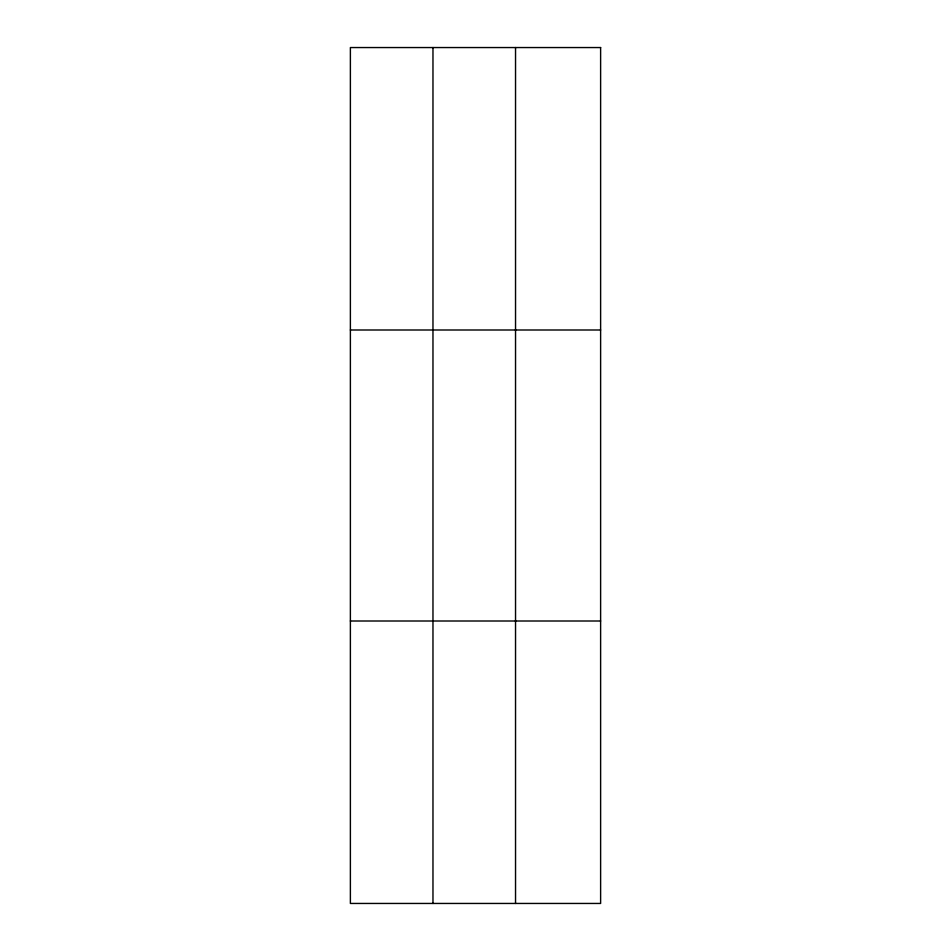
<?xml version="1.0" encoding="UTF-8"?>
<svg xmlns="http://www.w3.org/2000/svg" width="951" height="951" viewBox="0 0 951 951"><rect width="100%" height="100%" fill="white"/><g stroke="black" fill="none" stroke-linecap="round" stroke-linejoin="round"><path stroke-width="1.43" d="M432.967 47.55L432.967 903.45M515.537 47.55L515.537 903.45M350.384 329.997L600.616 329.997M350.384 621.003L600.616 621.003M600.616 47.55L600.616 903.45L350.384 903.45L350.384 47.55L600.616 47.55"/></g></svg>
